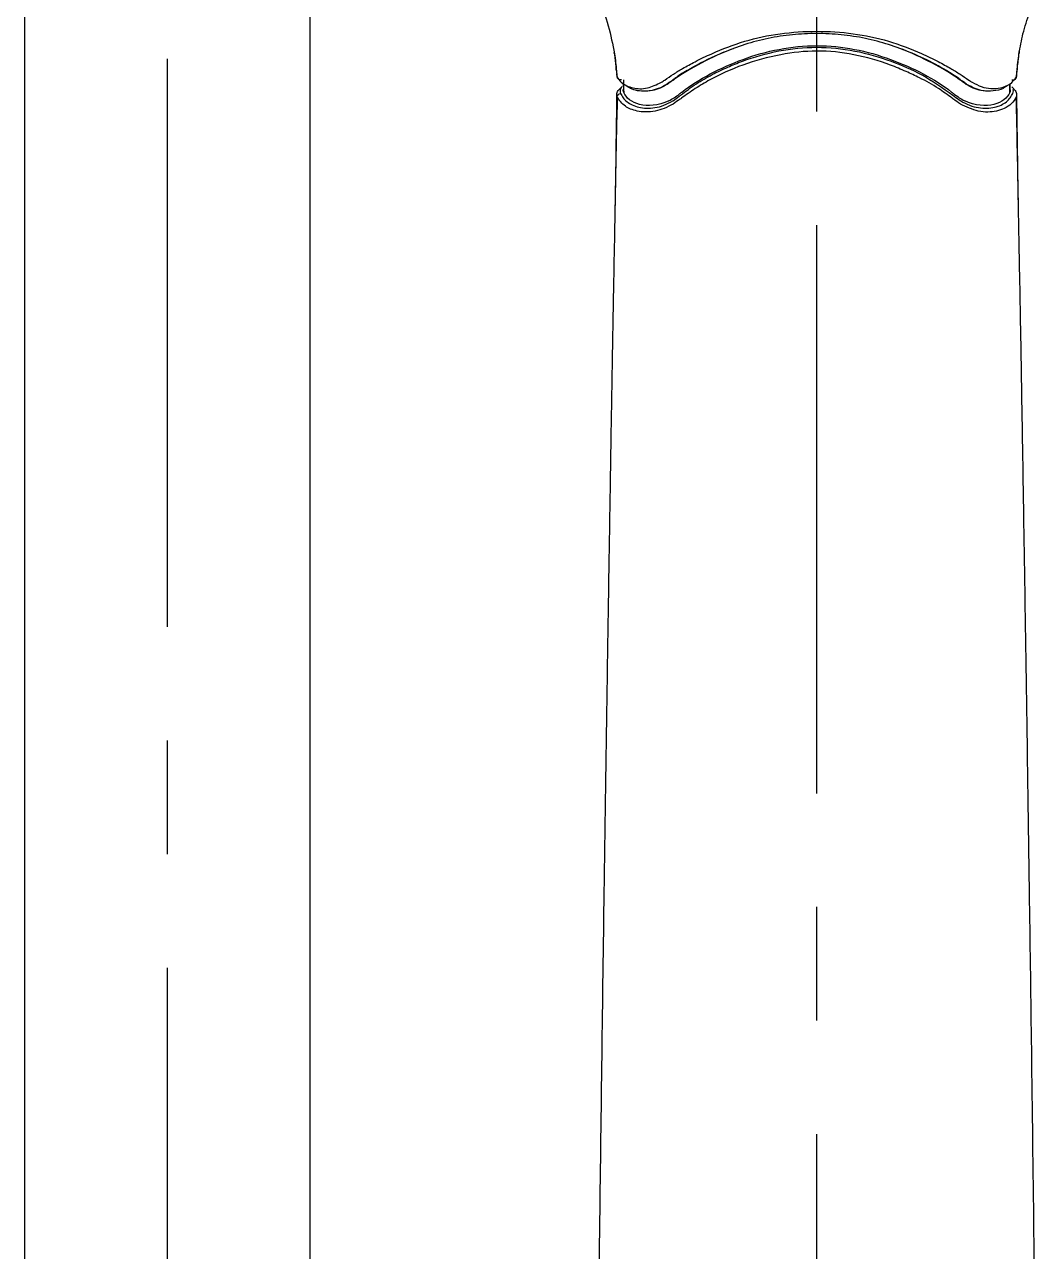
# Model space of a CAD drawing. Extents: x -4069 to -3649, y -4303 to -3709.
# Drawn here: x -3940.16 to -3924.53, y -4005.05 to -3986.15 of the extents above; entities that cross this region are included whole.
import ezdxf

# ---------------------------------------------------------------- set-up
doc = ezdxf.new("R2010")
doc.units = 0
doc.header["$LTSCALE"] = 7
doc.linetypes.add('CENTER', pattern=[2, 1.25, -0.25, 0.25, -0.25])
doc.layers.add('6', color=7, linetype='CONTINUOUS')
doc.layers.add('CL', color=1, linetype='CENTER')

msp = doc.modelspace()

# ---------------------------------------------------------------- linework, layer by layer
at = {"layer": '6', "color": 7, "linetype": 'Continuous'}
for p, q in [((-3940.16053, -3956.62368), (-3940.16053, -4013.17002)), ((-3935.76053, -4013.1674), (-3935.76053, -3981.77606))]:
    msp.add_line(p, q, dxfattribs=at)
at = {"layer": '6', "color": 3, "linetype": 'Continuous'}
for p, q in [((-3930.22183, -3987.03725), (-3930.22183, -3987.04501)), ((-3925.69951, -3987.04503), (-3925.69951, -3987.03728))]:
    msp.add_line(p, q, dxfattribs=at)
at = {"layer": '6', "color": 7, "linetype": 'Continuous'}
for points, knots in [([(-3931.3735, -3985.66002), (-3931.35962, -3985.68817), (-3931.28158, -3985.85178), (-3931.16222, -3986.15575), (-3931.10365, -3986.4577), (-3931.07548, -3986.60292)], [0, 0, 0, 0, 0.09831707, 0.566338, 1, 1, 1, 1]), ([(-3930.02556, -3986.82891), (-3929.96258, -3986.79361), (-3929.82114, -3986.71432), (-3929.51086, -3986.56774), (-3928.90585, -3986.32968), (-3927.96297, -3986.2082), (-3927.02036, -3986.32876), (-3926.41448, -3986.56598), (-3926.1024, -3986.71314), (-3925.95937, -3986.79338), (-3925.89591, -3986.82898)], [0, 0, 0, 0, 0.05559331, 0.1248601, 0.25009844, 0.49967579, 0.74877783, 0.87377597, 0.94399225, 1, 1, 1, 1]), ([(-3926.67833, -3986.51972), (-3926.79472, -3986.48032), (-3927.02728, -3986.40158), (-3927.39538, -3986.32832), (-3927.77031, -3986.28988), (-3928.1485, -3986.28972), (-3928.52351, -3986.32788), (-3928.89178, -3986.40089), (-3929.12449, -3986.47954), (-3929.24097, -3986.5189)], [0, 0, 0, 0, 0.14310258, 0.28594102, 0.42862489, 0.57126382, 0.71396712, 0.85684337, 1, 1, 1, 1]), ([(-3930.05666, -3987.23991), (-3929.97773, -3987.18042), (-3929.82672, -3987.06661), (-3929.58083, -3986.92491), (-3929.34253, -3986.81019), (-3929.0064, -3986.67442), (-3928.54829, -3986.54273), (-3927.96019, -3986.48287), (-3927.37174, -3986.5427), (-3926.82612, -3986.70134), (-3926.30395, -3986.92759), (-3926.02041, -3987.12921), (-3925.8646, -3987.24)], [0, 0, 0, 0, 0.07182012, 0.13740844, 0.19688594, 0.25042041, 0.37539385, 0.50031923, 0.62516879, 0.7500873, 0.86266611, 1, 1, 1, 1]), ([(-3930.03817, -3987.19212), (-3929.77343, -3986.98965), (-3929.45182, -3986.8202), (-3928.7385, -3986.55734), (-3928.34855, -3986.47835), (-3927.5685, -3986.4789), (-3927.18215, -3986.55754), (-3926.46901, -3986.8205), (-3926.14846, -3986.98773), (-3925.88308, -3987.19218)], [0, 0, 0, 0, 0.25, 0.25, 0.5, 0.5, 0.75, 0.75, 1, 1, 1, 1]), ([(-3929.95825, -3986.85977), (-3929.82275, -3986.77829), (-3929.6782, -3986.70436), (-3929.43267, -3986.59441), (-3929.33811, -3986.55508), (-3929.24094, -3986.519)], [0, 0, 0, 0, 0.63257379, 0.63257379, 1, 1, 1, 1]), ([(-3925.76732, -3986.99631), (-3925.89515, -3986.90614), (-3926.03367, -3986.82447), (-3926.3403, -3986.66415), (-3926.5041, -3986.58805), (-3926.67833, -3986.51971)], [0, 0, 0, 0, 0.5, 0.5, 1, 1, 1, 1]), ([(-3925.96326, -3986.85981), (-3926.07644, -3986.79566), (-3926.29584, -3986.67131), (-3926.55357, -3986.56917), (-3926.67833, -3986.51972)], [0, 0, 0, 0, 0.51589791, 1, 1, 1, 1]), ([(-3925.87653, -3987.28655), (-3925.94531, -3987.23572), (-3926.09969, -3987.12163), (-3926.33979, -3986.98763), (-3926.59071, -3986.87261), (-3926.91879, -3986.73167), (-3927.38014, -3986.60405), (-3927.95484, -3986.53867), (-3928.53403, -3986.60793), (-3929.09815, -3986.75988), (-3929.53291, -3986.95696), (-3929.83577, -3987.13925), (-3929.97445, -3987.23695), (-3930.0448, -3987.28652)], [0, 0, 0, 0, 0.06304544, 0.1415007, 0.1933251, 0.25040962, 0.37733954, 0.50004197, 0.61937775, 0.74968201, 0.87477844, 0.93647433, 1, 1, 1, 1]), ([(-3931.04892, -3986.79397), (-3931.05049, -3986.7985), (-3931.05719, -3986.82408), (-3931.05042, -3986.84929), (-3931.04486, -3986.87003)], [0, 0, 0, 0, 0.17752942, 1, 1, 1, 1]), ([(-3930.30112, -3987.00765), (-3930.25721, -3986.97677), (-3930.16946, -3986.91507), (-3930.07355, -3986.85783), (-3930.02564, -3986.82924)], [0, 0, 0, 0, 0.50036286, 1, 1, 1, 1]), ([(-3929.95836, -3986.86002), (-3929.98986, -3986.87931), (-3930.05418, -3986.9187), (-3930.11459, -3986.96035), (-3930.14542, -3986.9816)], [0, 0, 0, 0, 0.48967249, 1, 1, 1, 1]), ([(-3925.77119, -3986.98496), (-3925.80285, -3986.96306), (-3925.86481, -3986.92019), (-3925.9309, -3986.87971), (-3925.96322, -3986.85991)], [0, 0, 0, 0, 0.51091153, 1, 1, 1, 1]), ([(-3925.89591, -3986.82914), (-3925.84796, -3986.85776), (-3925.75198, -3986.91503), (-3925.66416, -3986.97678), (-3925.62022, -3987.00767)], [0, 0, 0, 0, 0.49963637, 1, 1, 1, 1]), ([(-3924.88514, -3986.95601), (-3924.87993, -3986.93851), (-3924.8747, -3986.92093), (-3924.8765, -3986.9022), (-3924.87651, -3986.9021)], [0, 0, 0, 0, 0.99499343, 1, 1, 1, 1]), ([(-3924.87632, -3986.87003), (-3924.87074, -3986.84901), (-3924.86392, -3986.8233), (-3924.87102, -3986.79756), (-3924.87272, -3986.79289)], [0, 0, 0, 0, 0.81797188, 1, 1, 1, 1]), ([(-3931.03689, -3986.95674), (-3931.01826, -3986.98486), (-3930.98309, -3987.03794), (-3930.89348, -3987.09558), (-3930.76503, -3987.1401), (-3930.5817, -3987.15062), (-3930.42585, -3987.07672), (-3930.35269, -3987.04203)], [0, 0, 0, 0, 0.18758154, 0.35409906, 0.50004913, 0.76531394, 1, 1, 1, 1]), ([(-3930.27432, -3987.07431), (-3930.31641, -3987.0984), (-3930.40075, -3987.14668), (-3930.48409, -3987.16456), (-3930.52583, -3987.17352)], [0, 0, 0, 0, 0.49900945, 1, 1, 1, 1]), ([(-3930.27858, -3987.08315), (-3930.31883, -3987.10763), (-3930.36019, -3987.12743), (-3930.40116, -3987.14233), (-3930.44335, -3987.15769), (-3930.4854, -3987.16797), (-3930.52583, -3987.17352)], [0, 0, 0, 0, 0.49262228, 0.49262228, 0.49262228, 1, 1, 1, 1]), ([(-3925.39945, -3987.17299), (-3925.44049, -3987.16391), (-3925.52248, -3987.14576), (-3925.60534, -3987.09825), (-3925.64672, -3987.07452)], [0, 0, 0, 0, 0.50052009, 1, 1, 1, 1]), ([(-3925.39945, -3987.17299), (-3925.43813, -3987.1674), (-3925.47826, -3987.15749), (-3925.51853, -3987.14296), (-3925.55994, -3987.12802), (-3925.60177, -3987.10807), (-3925.64247, -3987.08335)], [0, 0, 0, 0, 0.49294805, 0.49294805, 0.49294805, 1, 1, 1, 1]), ([(-3925.56875, -3987.04196), (-3925.52102, -3987.06695), (-3925.42207, -3987.11876), (-3925.26974, -3987.14446), (-3925.11633, -3987.13252), (-3924.96765, -3987.07049), (-3924.91359, -3986.99661), (-3924.88403, -3986.9562)], [0, 0, 0, 0, 0.15411549, 0.31947358, 0.50077098, 0.72696763, 1, 1, 1, 1]), ([(-3931.03232, -3987.26885), (-3931.03758, -3987.47504), (-3931.04872, -3987.91117), (-3931.06072, -3988.61121), (-3931.07569, -3989.38402), (-3931.09194, -3990.23158), (-3931.10826, -3991.15309), (-3931.125, -3992.14884), (-3931.14233, -3993.21878), (-3931.16061, -3994.36287), (-3931.17969, -3995.58096), (-3931.19941, -3996.87279), (-3931.2196, -3998.23809), (-3931.25736, -4000.86486), (-3931.31641, -4005.39547), (-3931.36017, -4009.43702), (-3931.38563, -4011.78905)], [0, 0, 0, 0, 0.02583934, 0.05465531, 0.0864555, 0.1212387, 0.15900259, 0.19974215, 0.24345174, 0.29012531, 0.33975594, 0.39233873, 0.44787162, 0.50635213, 0.71271626, 1, 1, 1, 1]), ([(-3931.04266, -3987.21311), (-3931.04968, -3987.78536), (-3931.05767, -3988.37135), (-3931.06751, -3988.96035), (-3931.06771, -3988.97219)], [0, 0, 0, 0, 0.97990108, 1, 1, 1, 1]), ([(-3931.03273, -3987.26896), (-3931.03666, -3987.25145), (-3931.04502, -3987.21425), (-3931.01593, -3987.16082), (-3930.97816, -3987.12601), (-3930.96322, -3987.11329)], [0, 0, 0, 0, 0.36110635, 0.76742036, 1, 1, 1, 1]), ([(-3930.17255, -3987.3765), (-3930.21774, -3987.40068), (-3930.31019, -3987.45016), (-3930.45343, -3987.48921), (-3930.59706, -3987.50323), (-3930.75991, -3987.48513), (-3930.93651, -3987.41229), (-3930.99817, -3987.31993), (-3931.03226, -3987.26886)], [0, 0, 0, 0, 0.11550633, 0.23628155, 0.36422519, 0.50126222, 0.72425562, 1, 1, 1, 1]), ([(-3930.96287, -3987.10914), (-3930.96686, -3987.11488), (-3930.97983, -3987.13579), (-3930.98841, -3987.15873), (-3930.98884, -3987.17521), (-3930.98881, -3987.17744)], [0, 0, 0, 0, 0.24486842, 0.89719309, 1, 1, 1, 1]), ([(-3930.98247, -3987.21216), (-3930.97082, -3987.23552), (-3930.94759, -3987.28211), (-3930.86463, -3987.36309), (-3930.71267, -3987.43986), (-3930.50003, -3987.44851), (-3930.31559, -3987.40218), (-3930.22347, -3987.3526), (-3930.17812, -3987.32819)], [0, 0, 0, 0, 0.12551776, 0.25034748, 0.49954073, 0.75089244, 0.87735182, 1, 1, 1, 1]), ([(-3930.23925, -3987.32574), (-3930.40228, -3987.40576), (-3930.5651, -3987.41522), (-3930.81137, -3987.35127), (-3930.89759, -3987.28113), (-3930.93335, -3987.19845)], [0, 0, 0, 0, 0.5, 0.5, 1, 1, 1, 1]), ([(-3930.59433, -3987.18054), (-3930.63831, -3987.17934), (-3930.7258, -3987.17695), (-3930.82348, -3987.14131), (-3930.87346, -3987.11002), (-3930.89191, -3987.09512)], [0, 0, 0, 0, 0.36616948, 0.72835237, 1, 1, 1, 1]), ([(-3924.88904, -3987.26887), (-3924.91013, -3987.30469), (-3924.94965, -3987.37182), (-3925.06217, -3987.4445), (-3925.22427, -3987.50028), (-3925.45784, -3987.51187), (-3925.65557, -3987.41989), (-3925.74881, -3987.37651)], [0, 0, 0, 0, 0.19096154, 0.35790558, 0.50157978, 0.76496527, 1, 1, 1, 1]), ([(-3925.74339, -3987.32811), (-3925.69809, -3987.35253), (-3925.60631, -3987.40201), (-3925.42205, -3987.44865), (-3925.21205, -3987.43972), (-3925.02122, -3987.35015), (-3924.96647, -3987.25848), (-3924.93888, -3987.21229)], [0, 0, 0, 0, 0.12254336, 0.24825319, 0.49896836, 0.74753066, 1, 1, 1, 1]), ([(-3924.98786, -3987.19825), (-3925.02367, -3987.28128), (-3925.11034, -3987.35146), (-3925.35628, -3987.4152), (-3925.51835, -3987.40618), (-3925.68225, -3987.32569)], [0, 0, 0, 0, 0.5, 0.5, 1, 1, 1, 1]), ([(-3925.03525, -3987.0996), (-3925.03533, -3987.09966), (-3925.06807, -3987.12662), (-3925.15393, -3987.17159), (-3925.2692, -3987.17765), (-3925.32694, -3987.18069)], [0, 0, 0, 0, 0.00123124, 0.49975366, 1, 1, 1, 1]), ([(-3924.98157, -3987.16022), (-3924.98132, -3987.16275), (-3924.98118, -3987.16527), (-3924.98116, -3987.16775), (-3924.9811, -3987.17836), (-3924.9833, -3987.18861), (-3924.98743, -3987.19835)], [0, 0, 0, 0, 0.19185328, 0.19185328, 0.19185328, 1, 1, 1, 1]), ([(-3924.95836, -3987.11306), (-3924.94331, -3987.12586), (-3924.90541, -3987.16075), (-3924.87629, -3987.21426), (-3924.88464, -3987.25146), (-3924.88857, -3987.26897)], [0, 0, 0, 0, 0.23368359, 0.63941553, 1, 1, 1, 1]), ([(-3924.53571, -4011.78905), (-3924.54911, -4010.53198), (-3924.57416, -4008.18139), (-3924.61264, -4004.89822), (-3924.64774, -4002.10926), (-3924.6794, -3999.7815), (-3924.70814, -3997.7936), (-3924.73472, -3996.0221), (-3924.76036, -3994.38158), (-3924.78448, -3992.87259), (-3924.80715, -3991.49554), (-3924.82866, -3990.25012), (-3924.85104, -3989.13728), (-3924.86732, -3988.15368), (-3924.88211, -3987.54966), (-3924.88899, -3987.26886)], [0, 0, 0, 0, 0.15358738, 0.28719456, 0.40059835, 0.49366537, 0.57098136, 0.64305572, 0.70988366, 0.77145477, 0.82775346, 0.87876586, 0.92447998, 0.96489124, 1, 1, 1, 1]), ([(-3924.85526, -3988.88424), (-3924.85645, -3988.81499), (-3924.86587, -3988.25518), (-3924.87317, -3987.6987), (-3924.87876, -3987.2127)], [0, 0, 0, 0, 0.12362584, 1, 1, 1, 1])]:
    msp.add_open_spline(points, degree=3, knots=knots, dxfattribs=at)
at = {"layer": '6', "color": 3, "linetype": 'Continuous'}
for points, knots in [([(-3924.84579, -3986.60284), (-3924.82718, -3986.49965), (-3924.78783, -3986.28142), (-3924.68297, -3985.95716), (-3924.58845, -3985.74032), (-3924.53205, -3985.62867), (-3924.53048, -3985.62558)], [0, 0, 0, 0, 0.29528028, 0.62443297, 0.98959777, 1, 1, 1, 1]), ([(-3924.93842, -3987.21238), (-3924.93502, -3987.19877), (-3924.93018, -3987.17936), (-3924.93437, -3987.15869), (-3924.9363, -3987.15244)], [0, 0, 0, 0, 0.70139635, 1, 1, 1, 1])]:
    msp.add_open_spline(points, degree=3, knots=knots, dxfattribs=at)
at = {"layer": '6', "color": 7, "linetype": 'Continuous'}
for points, degree in [([(-3929.24096, -3986.51888), (-3929.58863, -3986.65505), (-3929.8961, -3986.81668), (-3930.15057, -3986.9939)], 3), ([(-3931.07963, -3986.56811), (-3931.08558, -3986.58092), (-3931.08444, -3986.59276), (-3931.07548, -3986.60292)], 3), ([(-3931.07765, -3986.59584), (-3931.0491, -3986.83777)], 1), ([(-3931.07549, -3986.60291), (-3931.06262, -3986.69147), (-3931.05221, -3986.78058), (-3931.04486, -3986.87003)], 3), ([(-3924.87632, -3986.87003), (-3924.86897, -3986.78058), (-3924.85864, -3986.69141), (-3924.84578, -3986.60284)], 3), ([(-3924.8721, -3986.8378), (-3924.84004, -3986.56531)], 1), ([(-3924.84567, -3986.60279), (-3924.83674, -3986.59273), (-3924.83565, -3986.58093), (-3924.84165, -3986.56814)], 3), ([(-3931.0474, -3986.84913), (-3931.04026, -3986.922)], 1), ([(-3924.88044, -3986.92162), (-3924.87222, -3986.83519)], 1), ([(-3931.04494, -3986.91576), (-3931.03799, -3986.94401)], 1), ([(-3930.96487, -3987.00476), (-3930.99436, -3987.01215), (-3931.03448, -3986.98455), (-3931.03545, -3986.95621)], 3), ([(-3931.03534, -3986.95481), (-3931.02948, -3986.97861)], 1), ([(-3930.94021, -3987.07073), (-3930.93676, -3987.16658)], 1), ([(-3930.22183, -3987.045), (-3930.24075, -3987.05771), (-3930.25966, -3987.07043), (-3930.27858, -3987.08315)], 3), ([(-3930.22183, -3987.03725), (-3930.23923, -3987.04954), (-3930.25663, -3987.06183), (-3930.27403, -3987.07411)], 3), ([(-3930.22183, -3987.03725), (-3930.19692, -3987.01846), (-3930.17152, -3986.99996), (-3930.14564, -3986.98175)], 3), ([(-3930.15056, -3986.99389), (-3930.17432, -3987.01093), (-3930.19808, -3987.02796), (-3930.22183, -3987.045)], 3), ([(-3925.69951, -3987.03728), (-3925.72264, -3987.02037), (-3925.74578, -3987.00347), (-3925.76892, -3986.98657)], 3), ([(-3925.69951, -3987.04502), (-3925.72169, -3987.02909), (-3925.74386, -3987.01316), (-3925.76603, -3986.99723)], 3), ([(-3925.64719, -3987.07422), (-3925.66463, -3987.0619), (-3925.68207, -3987.04959), (-3925.69951, -3987.03728)], 3), ([(-3925.64247, -3987.08335), (-3925.66149, -3987.07057), (-3925.6805, -3987.0578), (-3925.69951, -3987.04502)], 3), ([(-3924.98455, -3987.16659), (-3924.98073, -3987.06023)], 1), ([(-3931.03275, -3987.26891), (-3931.03215, -3987.2451), (-3931.00785, -3987.21753), (-3930.9829, -3987.21233)], 3), ([(-3930.93378, -3987.19855), (-3930.94077, -3987.18216), (-3930.94199, -3987.16419), (-3930.93701, -3987.14556)], 3), ([(-3930.52583, -3987.17352), (-3930.54866, -3987.17586), (-3930.5715, -3987.1782), (-3930.59433, -3987.18054)], 3), ([(-3930.23924, -3987.32574), (-3930.18392, -3987.29853), (-3930.12902, -3987.26371), (-3930.07716, -3987.22247)], 3), ([(-3930.07716, -3987.22247), (-3930.06416, -3987.21233), (-3930.05115, -3987.20219), (-3930.03815, -3987.19205)], 3), ([(-3925.88308, -3987.19216), (-3925.87012, -3987.20227), (-3925.85715, -3987.21238), (-3925.84418, -3987.22249)], 3), ([(-3925.84418, -3987.22249), (-3925.79237, -3987.2637), (-3925.73752, -3987.29849), (-3925.68225, -3987.32569)], 3), ([(-3925.32694, -3987.18069), (-3925.35111, -3987.17813), (-3925.37528, -3987.17556), (-3925.39945, -3987.17299)], 3)]:
    msp.add_open_spline(points, degree=degree, dxfattribs=at)
at = {"layer": '6', "color": 3, "linetype": 'Continuous'}
for points in [[(-3931.04399, -3986.87112), (-3931.04137, -3986.89951), (-3931.03906, -3986.92794), (-3931.03705, -3986.95639)], [(-3924.88403, -3986.9562), (-3924.88204, -3986.9281), (-3924.87976, -3986.90001), (-3924.87719, -3986.87195)], [(-3930.93878, -3987.00341), (-3930.93564, -3987.06821), (-3930.93401, -3987.13308), (-3930.93358, -3987.19792)], [(-3930.35274, -3987.0419), (-3930.33554, -3987.03048), (-3930.31833, -3987.01906), (-3930.30112, -3987.00765)], [(-3925.62022, -3987.00767), (-3925.60305, -3987.01907), (-3925.58588, -3987.03046), (-3925.56871, -3987.04186)], [(-3924.98773, -3987.19793), (-3924.98748, -3987.16098), (-3924.98685, -3987.12402), (-3924.98576, -3987.08707)], [(-3930.98881, -3987.17744), (-3930.98862, -3987.1893), (-3930.98578, -3987.20078), (-3930.98293, -3987.21226)], [(-3930.17812, -3987.32819), (-3930.14447, -3987.30429), (-3930.11082, -3987.28039), (-3930.07716, -3987.25649)], [(-3930.07716, -3987.25649), (-3930.07036, -3987.2509), (-3930.06351, -3987.24535), (-3930.05663, -3987.23982)], [(-3925.86463, -3987.23991), (-3925.85778, -3987.24541), (-3925.85096, -3987.25095), (-3925.84418, -3987.25652)], [(-3925.84418, -3987.25652), (-3925.81058, -3987.28038), (-3925.77699, -3987.30425), (-3925.74339, -3987.32811)], [(-3930.06537, -3987.30248), (-3930.10111, -3987.32712), (-3930.13685, -3987.35176), (-3930.1726, -3987.3764)], [(-3930.04483, -3987.28648), (-3930.05168, -3987.29181), (-3930.05853, -3987.29715), (-3930.06537, -3987.30248)], [(-3925.85597, -3987.3025), (-3925.86281, -3987.29717), (-3925.86965, -3987.29185), (-3925.87649, -3987.28652)], [(-3925.74876, -3987.37641), (-3925.7845, -3987.35178), (-3925.82023, -3987.32714), (-3925.85597, -3987.3025)]]:
    msp.add_open_spline(points, degree=3, dxfattribs=at)
at = {"layer": '6', "color": 7, "linetype": 'Continuous'}
msp.add_rational_spline([(-3924.95454, -3987.00472), (-3924.88642, -3987.02185), (-3924.88403, -3986.9562)], [1, 0.647951136003, 1], degree=2, dxfattribs=at)
at = {"layer": 'CL'}
for p, q in [((-3937.96053, -4135.42939), (-3937.96053, -3887.31074)), ((-3927.96065, -4025.99335), (-3927.96065, -3969.51621))]:
    msp.add_line(p, q, dxfattribs=at)

doc.saveas('drawing.dxf')
